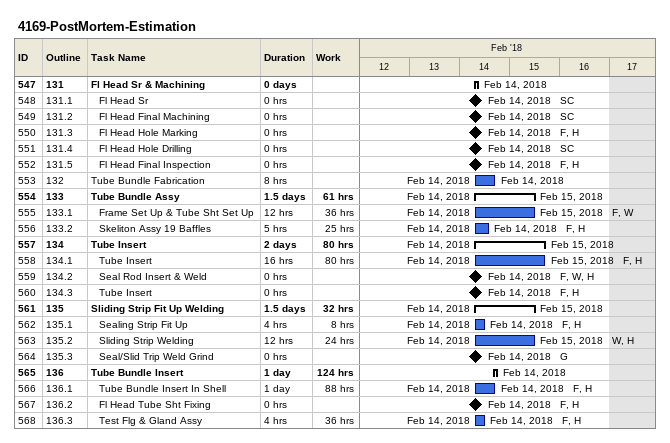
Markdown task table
4169-PostMortem-Estimation

| ID | WBS | Task | Duration | Start | Finish | Resources | Work (h) |
|---|---|---|---|---|---|---|---|
| 547 | 131 | **Fl Head Sr & Machining** | 0d | 2018-02-14 | 2018-02-14 |  |  |
| 548 | 131.1 | Fl Head Sr | 0h | 2018-02-14 | 2018-02-14 | SC |  |
| 549 | 131.2 | Fl Head Final Machining | 0h | 2018-02-14 | 2018-02-14 | SC |  |
| 550 | 131.3 | Fl Head Hole Marking | 0h | 2018-02-14 | 2018-02-14 | F, H |  |
| 551 | 131.4 | Fl Head Hole Drilling | 0h | 2018-02-14 | 2018-02-14 | SC |  |
| 552 | 131.5 | Fl Head Final Inspection | 0h | 2018-02-14 | 2018-02-14 | F, H |  |
| 553 | 132 | Tube Bundle Fabrication | 8h | 2018-02-14 | 2018-02-14 |  |  |
| 554 | 133 | **Tube Bundle Assy** | 1.5d | 2018-02-14 | 2018-02-15 |  | 61 |
| 555 | 133.1 | Frame Set Up & Tube Sht Set Up | 12h | 2018-02-14 | 2018-02-15 | F, W | 36 |
| 556 | 133.2 | Skeliton Assy 19 Baffles | 5h | 2018-02-14 | 2018-02-14 | F, H | 25 |
| 557 | 134 | **Tube Insert** | 2d | 2018-02-14 | 2018-02-15 |  | 80 |
| 558 | 134.1 | Tube Insert | 16h | 2018-02-14 | 2018-02-15 | F, H | 80 |
| 559 | 134.2 | Seal Rod Insert & Weld | 0h | 2018-02-14 | 2018-02-14 | F, W, H |  |
| 560 | 134.3 | Tube Insert | 0h | 2018-02-14 | 2018-02-14 | F, H |  |
| 561 | 135 | **Sliding Strip Fit Up Welding** | 1.5d | 2018-02-14 | 2018-02-15 |  | 32 |
| 562 | 135.1 | Sealing Strip Fit Up | 4h | 2018-02-14 | 2018-02-14 | F, H | 8 |
| 563 | 135.2 | Sliding Strip Welding | 12h | 2018-02-14 | 2018-02-15 | W, H | 24 |
| 564 | 135.3 | Seal/Slid Trip Weld Grind | 0h | 2018-02-14 | 2018-02-14 | G |  |
| 565 | 136 | **Tube Bundle Insert** | 1d | 2018-02-14 | 2018-02-14 |  | 124 |
| 566 | 136.1 | Tube Bundle Insert In Shell | 1d | 2018-02-14 | 2018-02-14 | F, H | 88 |
| 567 | 136.2 | Fl Head Tube Sht Fixing | 0h | 2018-02-14 | 2018-02-14 | F, H |  |
| 568 | 136.3 | Test Flg & Gland Assy | 4h | 2018-02-14 | 2018-02-14 | F, H | 36 |
